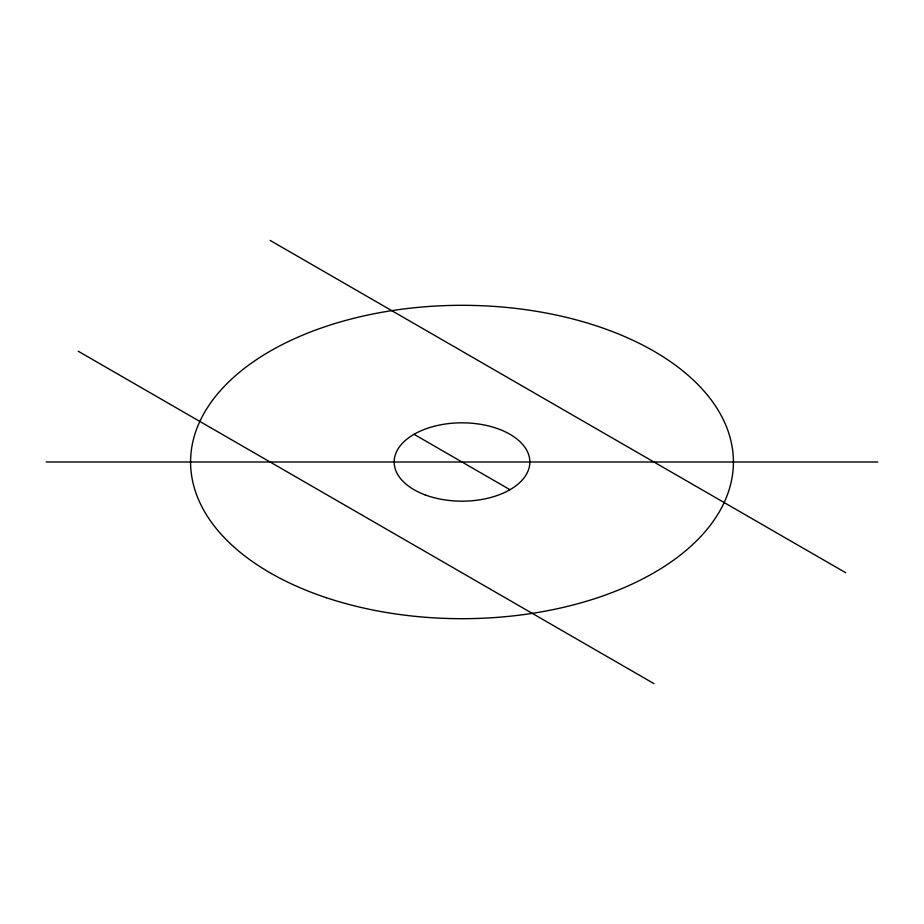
<?xml version="1.0" encoding="UTF-8"?>
<svg xmlns="http://www.w3.org/2000/svg" width="924" height="924" viewBox="0 0 924 924"><rect width="100%" height="100%" fill="white"/><g stroke="black" fill="none" stroke-linecap="round" stroke-linejoin="round"><path stroke-width="1.39" d="M46.2 462L877.8 462M270.097 240.402L845.818 572.799M414.021 434.303L509.979 489.697M78.182 351.201L653.915 683.598M424.913 494.802A67.845 39.178 0 0 0 529.752 464.148A67.845 39.178 0 0 0 431.346 427.05A67.845 39.178 0 0 0 424.913 494.802M326.299 597.701A271.402 156.687 0 0 0 733.402 462A271.402 156.687 0 0 0 326.299 326.299A271.402 156.687 0 0 0 326.299 597.701"/></g></svg>
